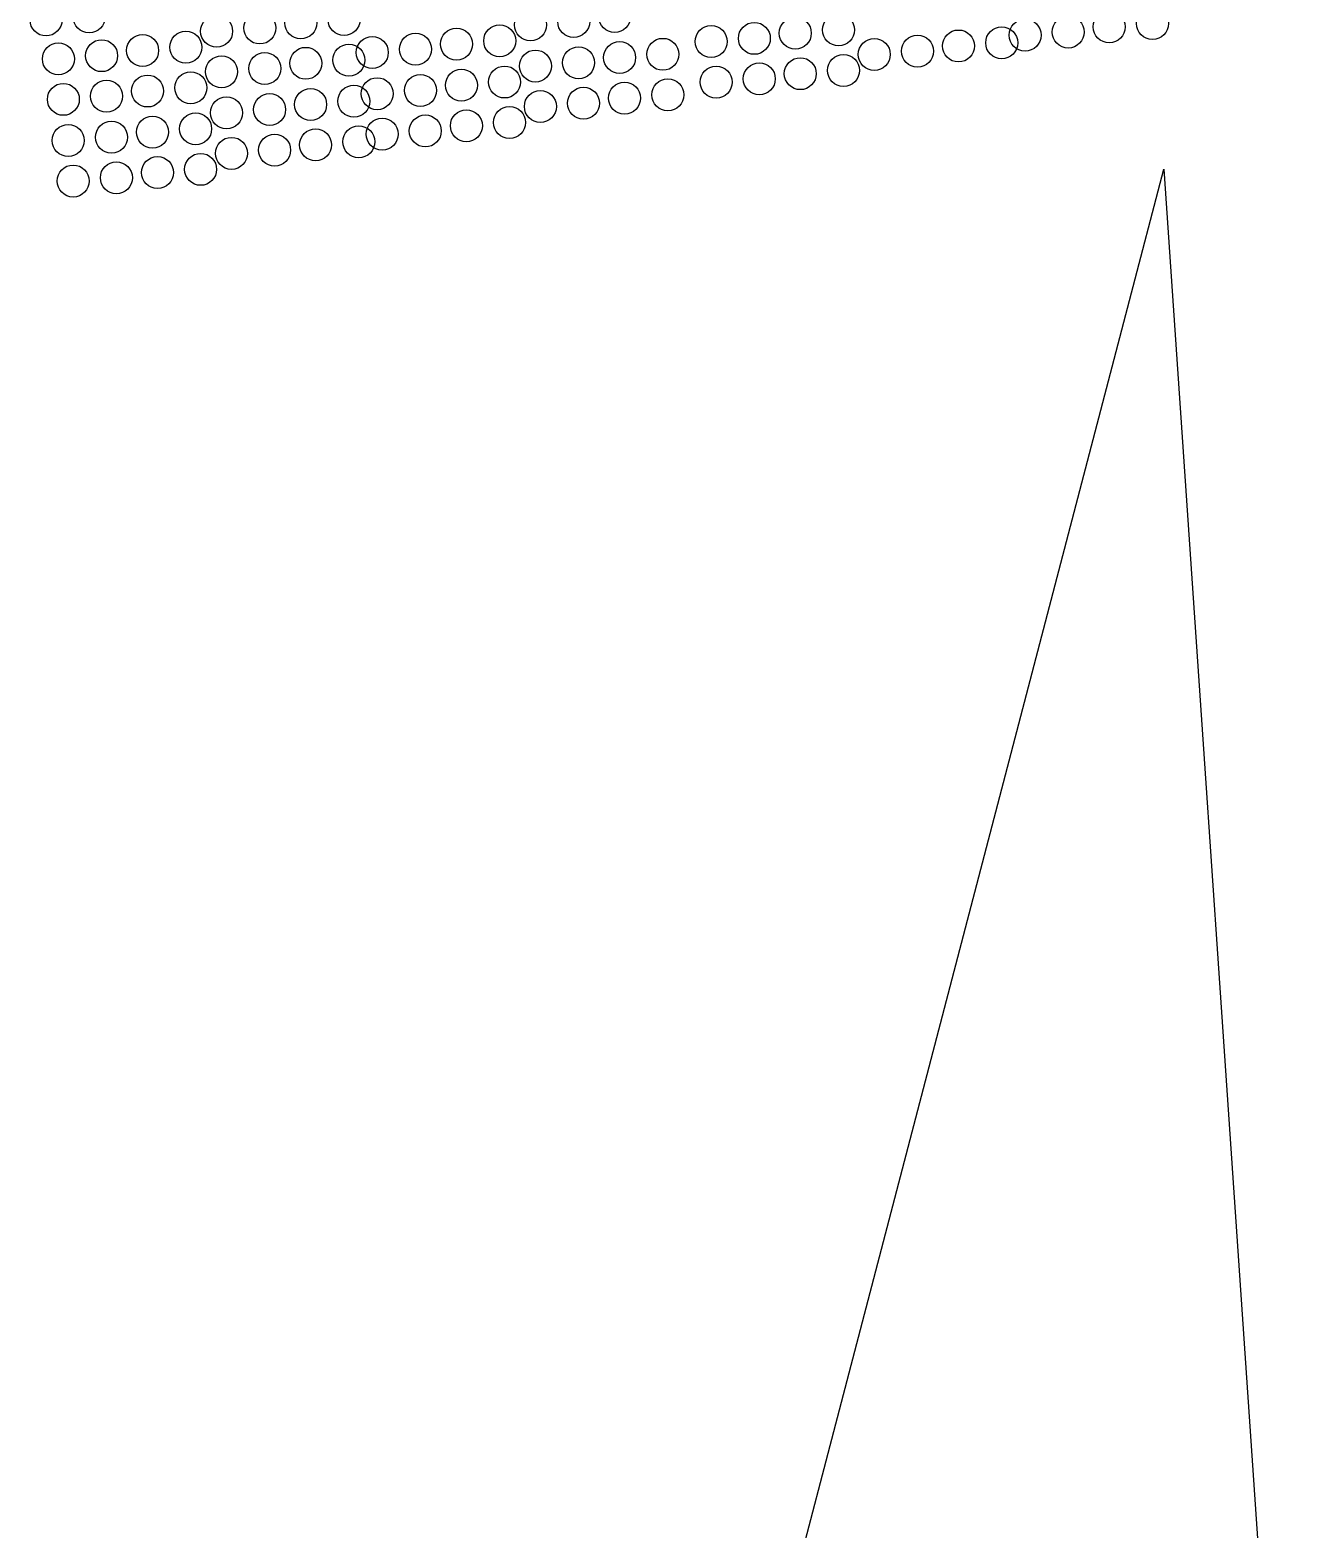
# Model space of a CAD drawing. Header units: inches. Extents: x -133 to 1452, y -237 to 1791.
# Drawn here: x 775.1 to 908.2, y 704.8 to 861.4 of the extents above; entities that cross this region are included whole.
import ezdxf

# ---------------------------------------------------------------- set-up
doc = ezdxf.new("R2010")
doc.units = ezdxf.units.IN
doc.header["$MEASUREMENT"] = 0

msp = doc.modelspace()

# ---------------------------------------------------------------- linework, layer by layer
for p, q in [((846.91, 668.5), (893.56, 846.87)), ((893.56, 846.87), (908.21, 633.26))]:
    msp.add_line(p, q)
for centre in [(776.8, 862.46), (781.31, 862.79), (799.13, 861.62), (803.41, 862.16), (807.93, 862.5), (827.41, 861.95), (831.92, 862.29), (836.2, 862.83), (859.59, 861.42), (887.86, 861.74), (892.38, 862.08), (794.62, 861.28), (819.68, 859.94), (824.19, 860.28), (846.28, 860.2), (850.79, 860.54), (855.07, 861.08), (876.63, 860.07), (879.07, 860.87), (883.58, 861.2), (778.09, 858.39), (782.61, 858.73), (786.89, 859.27), (791.4, 859.61), (810.88, 859.06), (815.39, 859.4), (836.72, 858.53), (841.23, 858.87), (863.32, 858.86), (867.83, 859.2), (872.12, 859.74), (795.14, 857.05), (799.65, 857.39), (803.93, 857.93), (808.44, 858.27), (827.92, 857.65), (832.43, 857.99), (855.59, 856.85), (860.1, 857.19), (791.92, 855.38), (820.19, 855.64), (824.7, 855.98), (846.8, 855.97), (851.31, 856.31), (778.61, 854.17), (783.12, 854.5), (787.41, 855.04), (804.44, 853.63), (808.96, 853.97), (811.39, 854.76), (815.91, 855.1), (832.95, 853.76), (837.23, 854.3), (841.75, 854.64), (795.65, 852.76), (800.16, 853.1), (828.44, 853.42), (787.92, 850.75), (792.43, 851.09), (811.91, 850.54), (816.42, 850.87), (820.71, 851.41), (825.22, 851.75), (779.12, 849.87), (783.64, 850.21), (804.96, 849.41), (809.47, 849.74), (796.17, 848.53), (800.68, 848.87), (784.15, 845.98), (788.44, 846.52), (792.95, 846.86), (779.64, 845.64)]:
    msp.add_circle(centre, 1.67)

doc.saveas('drawing.dxf')
